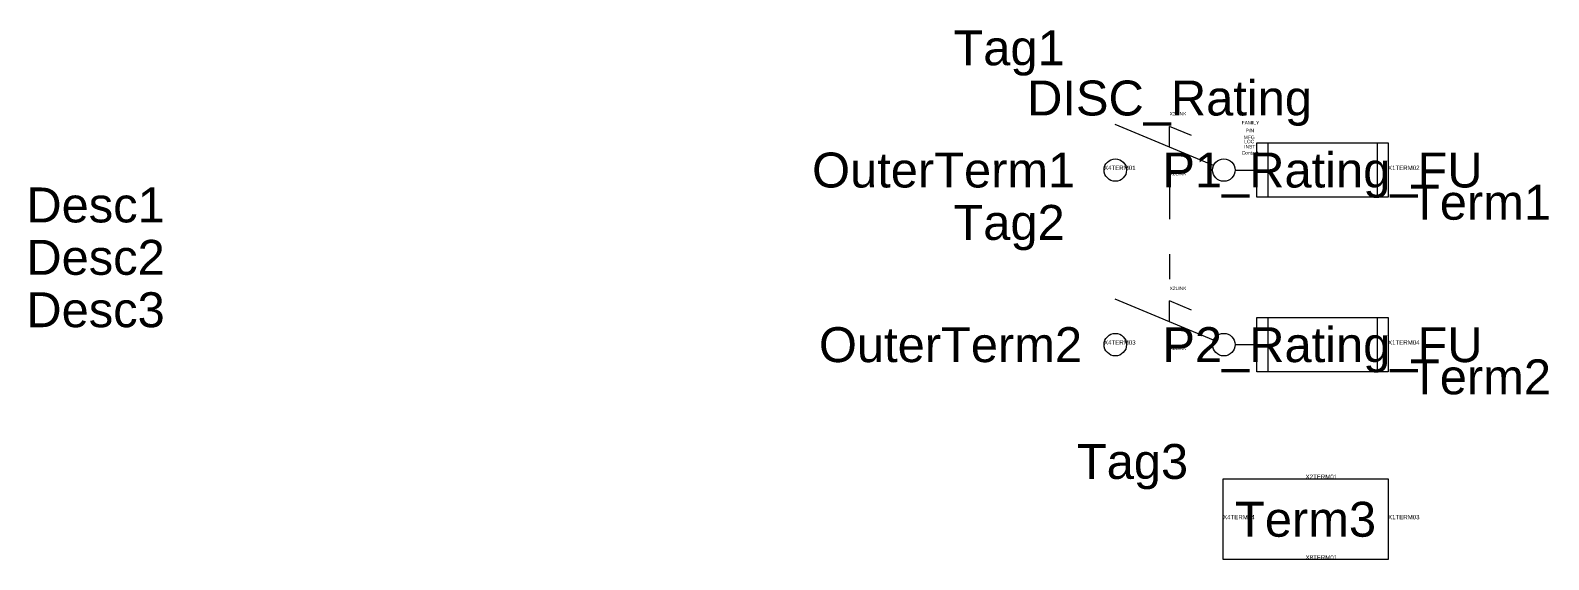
# Model space of a CAD drawing. Header units: inches. Extents: x -3.88 to 0.46, y -1.12 to 0.4.
import ezdxf
from ezdxf.enums import TextEntityAlignment as Align

# ---------------------------------------------------------------- set-up
doc = ezdxf.new("R2010")
doc.units = ezdxf.units.IN
doc.header["$MEASUREMENT"] = 0
doc.linetypes.add('HIDDEN2', pattern=[0.1875, 0.125, -0.0625])
doc.layers.add('BREAKER CONNECT', color=6, linetype='HIDDEN2')
doc.styles.add('INERCONNECT TABLES', font='arial.ttf', dxfattribs={"height": 0.1})
doc.styles.add('WD', font='arial.ttf', dxfattribs={"height": 1})

msp = doc.modelspace()

# ---------------------------------------------------------------- linework, layer by layer
for p, q in [((-0.4993, 0.0127), (-0.7809, 0.1301)), ((-0.5625, 0.099), (-0.625, 0.125)), ((-0.625, 0.0651), (-0.625, 0.125)), ((-0.375, 0.0781), (0, 0.0781)), ((-0.375, -0.0781), (-0.375, 0.0781)), ((-0.3438, 0.0781), (-0.3438, -0.0781)), ((-0.0312, 0.0781), (-0.0312, -0.0781)), ((0, 0.0781), (0, -0.0781)), ((-0.4375, 0), (-0.375, 0)), ((0, -0.0781), (-0.375, -0.0781)), ((-0.4993, -0.4873), (-0.7809, -0.3699)), ((-0.5625, -0.401), (-0.625, -0.375)), ((-0.625, -0.4349), (-0.625, -0.375)), ((-0.375, -0.4219), (0, -0.4219)), ((-0.375, -0.5781), (-0.375, -0.4219)), ((-0.3438, -0.4219), (-0.3438, -0.5781)), ((-0.0312, -0.4219), (-0.0312, -0.5781)), ((0, -0.4219), (0, -0.5781)), ((-0.4375, -0.5), (-0.375, -0.5)), ((0, -0.5781), (-0.375, -0.5781))]:
    msp.add_line(p, q)
msp.add_lwpolyline([(-0.4719, -0.8845), (0, -0.8845), (0, -1.1155), (-0.4719, -1.1155)], close=True)
for centre in [(-0.7803, 0), (-0.4697, 0), (-0.7803, -0.5), (-0.4697, -0.5)]:
    msp.add_circle(centre, 0.0322)
at = {"layer": 'BREAKER CONNECT'}
msp.add_line((-0.625, -0.0156), (-0.625, -0.3125), dxfattribs=at)

# ---------------------------------------------------------------- texts
at = {"style": 'INERCONNECT TABLES', "flags": 8}
for tag, text, p in [('Tag1', 'DISC', (-0.925, 0.35)), ('Desc1', '', (-3.5, -0.1)), ('Tag2', '', (-0.925, -0.15)), ('Desc2', '', (-3.5, -0.25)), ('Desc3', '', (-3.5, -0.4))]:
    msp.add_attdef(tag, text=text, height=0.1, dxfattribs=at).set_placement(p, align=Align.MIDDLE_RIGHT)
msp.add_attdef('DISC_Rating', text='', height=0.1, dxfattribs=at).set_placement((-0.625, 0.1562), align=Align.CENTER)
at = {"style": 'WD', "flags": 9}
for tag, p, s, height in [('X2LINK', (-0.625, 0.1562), '', 0.01), ('FAMILY', (-0.4188, 0.1306), 'DISC', 0.01), ('Contact', (-0.4188, 0.0442), 'NO', 0.01), ('X4TERM01', (-0.8125, 0), '', 0.0125), ('X1TERM02', (0, 0), '', 0.0125), ('X8LINK', (-0.625, -0.0156), '', 0.01), ('X2LINK', (-0.625, -0.3438), '', 0.01), ('X4TERM03', (-0.8125, -0.5), '', 0.0125), ('X8LINK', (-0.625, -0.5156), '', 0.01), ('X1TERM04', (0, -0.5), '', 0.0125), ('X2TERM01', (-0.2359, -0.8845), '', 0.0125), ('X4TERM04', (-0.4719, -1), '', 0.0125), ('X1TERM03', (0, -1), '', 0.0125), ('X8TERM01', (-0.2359, -1.1155), '', 0.0125)]:
    msp.add_attdef(tag, p, s, height=height, dxfattribs=at)
at = {"linetype": 'Continuous', "style": 'WD', "flags": 9}
for tag, p in [('MFG', (-0.3972, 0.0887)), ('P/N', (-0.3953, 0.1082)), ('LOC', (-0.3972, 0.0767))]:
    msp.add_attdef(tag, text='', height=0.01, dxfattribs=at).set_placement(p, align=Align.CENTER)
at = {"linetype": 'Continuous', "style": 'INERCONNECT TABLES', "flags": 8}
for tag, p in [('OuterTerm1', (-0.895, 0)), ('OuterTerm2', (-0.8753, -0.5)), ('Tag3', (-0.5719, -0.8345))]:
    msp.add_attdef(tag, text='', height=0.1, dxfattribs=at).set_placement(p, align=Align.MIDDLE_RIGHT)
at = {"style": 'INERCONNECT TABLES', "flags": 8}
for tag, p in [('P1_Rating_FU', (-0.1875, 0)), ('P2_Rating_FU', (-0.1875, -0.5))]:
    msp.add_attdef(tag, text='', height=0.1, dxfattribs=at).set_placement(p, align=Align.MIDDLE_CENTER)
at = {"linetype": 'Continuous', "style": 'WD', "flags": 9}
msp.add_attdef('INST', (-0.4115, 0.0619), '', height=0.01, dxfattribs=at)
at = {"linetype": 'Continuous', "style": 'INERCONNECT TABLES', "flags": 8}
for tag, p in [('Term1', (0.0628, -0.0422)), ('Term2', (0.0628, -0.5422))]:
    msp.add_attdef(tag, text='', height=0.1, dxfattribs=at).set_placement(p, align=Align.TOP_LEFT)
msp.add_attdef('Term3', text='', height=0.1, dxfattribs=at).set_placement((-0.2359, -1), align=Align.MIDDLE_CENTER)

doc.saveas('drawing.dxf')
